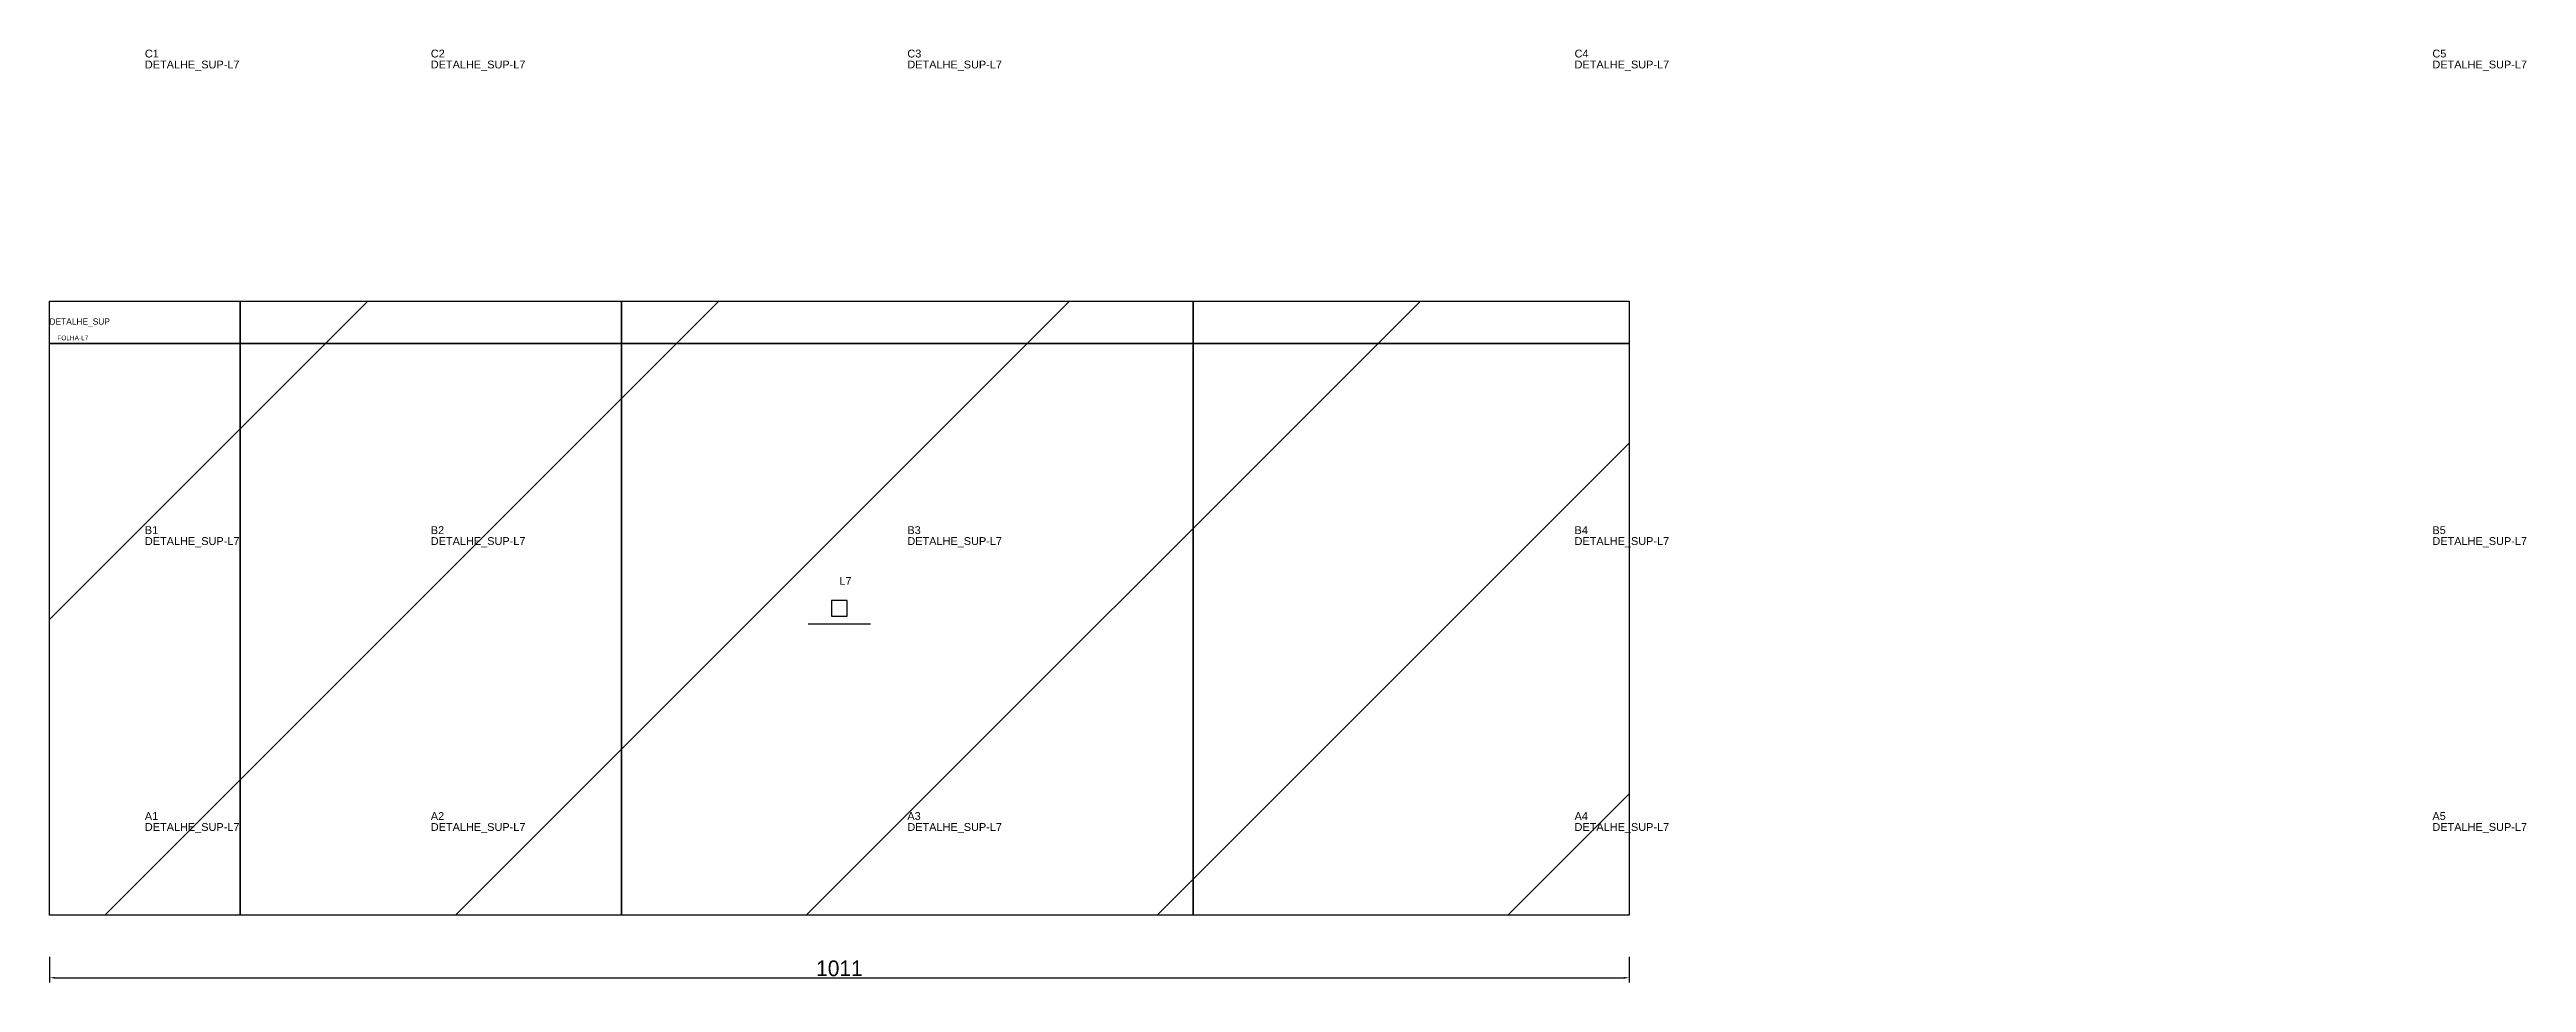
# Model space of a CAD drawing. Header units: metres. Extents: x 222 to 4186, y -234 to 363.
# Drawn here: x 222 to 1807, y -234 to 363 of the extents above; entities that cross this region are included whole.
import ezdxf

# ---------------------------------------------------------------- set-up
doc = ezdxf.new("R2010")
doc.units = ezdxf.units.M
for name, color, linetype in [('3', 3, 'CONTINUOUS'), ('AUX00', 7, 'CONTINUOUS'), ('COTA', 241, 'CONTINUOUS'), ('FOLHA', 255, 'CONTINUOUS'), ('Hachura', 251, 'CONTINUOUS'), ('NOMENCLATURA', 7, 'CONTINUOUS'), ('Nível', 160, 'CONTINUOUS'), ('Painéis', 200, 'CONTINUOUS'), ('Pilares', 5, 'CONTINUOUS'), ('SARR_2.2x7', 40, 'CONTINUOUS')]:
    doc.layers.add(name, color=color, linetype=linetype)
doc.styles.add('ARIAL', font='Arial.ttf')
doc.styles.add('STR_STANDARD', font='arial.ttf')
doc.dimstyles.new('EZ DXF', dxfattribs={"dimtxt": 10, "dimasz": 3.5, "dimexe": 3, "dimexo": 1.5, "dimgap": 1, "dimtad": 1, "dimdec": 1, "dimdsep": 46, "dimcen": 2.5, "dimazin": 3, "dimtfac": 1, "dimtmove": 0, "dimatfit": 3})

msp = doc.modelspace()

# ---------------------------------------------------------------- hatches: boundary and pattern name
at = {"layer": 'Hachura'}
h = msp.add_hatch(dxfattribs=at)
h.set_pattern_fill('ANSI31', scale=50)
h.paths.add_polyline_path([(222.2, 201.5), (1233.199978, 201.5), (1233.199978, -191.5), (222.2, -191.5)])
h = msp.add_hatch(dxfattribs=at)
h.set_pattern_fill('ANSI31', scale=50)
h.paths.add_polyline_path([(222.2, 201.5), (1233.199978, 201.5), (1233.199978, -191.5), (222.2, -191.5)])

# ---------------------------------------------------------------- linework, layer by layer
at = {"layer": '3'}
for points in [[(344.2, -191.5), (344.2, 201.5)], [(344.2, -191.5), (344.2, 201.5)], [(588.2, -191.5), (588.2, 201.5)], [(588.2, -191.5), (588.2, 201.5)], [(954.2, -191.5), (954.2, 201.5)], [(954.2, -191.5), (954.2, 201.5)], [(222.2, 174.5), (1233.199978, 174.5)], [(222.2, 174.5), (1233.199978, 174.5)]]:
    msp.add_lwpolyline(points, close=True, dxfattribs=at)
at = {"layer": 'Painéis', "color": 200}
for p, q in [((222.2, 201.5), (1233.199978, 201.5)), ((222.2, -191.5), (222.2, 201.5)), ((222.2, 201.5), (1233.199978, 201.5)), ((222.2, -191.5), (222.2, 201.5)), ((1233.199978, 201.5), (1233.199978, -191.5)), ((1233.199978, 201.5), (1233.199978, -191.5)), ((1233.199978, -191.5), (222.2, -191.5)), ((1233.199978, -191.5), (222.2, -191.5))]:
    msp.add_line(p, q, dxfattribs=at)
at = {"layer": 'Pilares'}
msp.add_lwpolyline([(722.699989, 0), (732.699989, 0), (732.699989, 10), (722.699989, 10)], close=True, dxfattribs=at)
msp.add_lwpolyline([(722.699989, 0), (732.699989, 0), (732.699989, 10), (722.699989, 10)], close=True, dxfattribs=at)
at = {"layer": 'SARR_2.2x7'}
msp.add_line((707.699989, -5), (747.699989, -5), dxfattribs=at)
msp.add_line((707.699989, -5), (747.699989, -5), dxfattribs=at)

# ---------------------------------------------------------------- texts
at = {"layer": '3', "style": 'STR_STANDARD'}
for s, p in [('C1', (283.2, 357.5)), ('C1', (283.2, 357.5)), ('C2', (466.2, 357.5)), ('C2', (466.2, 357.5)), ('C3', (771.2, 357.5)), ('C3', (771.2, 357.5)), ('C4', (1198.2, 357.5)), ('C4', (1198.2, 357.5)), ('C5', (1747.2, 357.5)), ('C5', (1747.2, 357.5)), ('B1', (283.2, 52.5)), ('B1', (283.2, 52.5)), ('B2', (466.2, 52.5)), ('B2', (466.2, 52.5)), ('B3', (771.2, 52.5)), ('B3', (771.2, 52.5)), ('B4', (1198.2, 52.5)), ('B4', (1198.2, 52.5)), ('B5', (1747.2, 52.5)), ('B5', (1747.2, 52.5)), ('A1', (283.2, -130.5)), ('A1', (283.2, -130.5)), ('A2', (466.2, -130.5)), ('A2', (466.2, -130.5)), ('A3', (771.2, -130.5)), ('A3', (771.2, -130.5)), ('A4', (1198.2, -130.5)), ('A4', (1198.2, -130.5)), ('A5', (1747.2, -130.5)), ('A5', (1747.2, -130.5))]:
    msp.add_text(s, height=5, dxfattribs=at).set_placement(p)
at = {"layer": 'AUX00', "style": 'STR_STANDARD'}
for p in [(283.2, 350.5), (283.2, 350.5), (466.2, 350.5), (466.2, 350.5), (771.2, 350.5), (771.2, 350.5), (1198.2, 350.5), (1198.2, 350.5), (1747.2, 350.5), (1747.2, 350.5), (283.2, 45.5), (283.2, 45.5), (466.2, 45.5), (466.2, 45.5), (771.2, 45.5), (771.2, 45.5), (1198.2, 45.5), (1198.2, 45.5), (1747.2, 45.5), (1747.2, 45.5), (283.2, -137.5), (283.2, -137.5), (466.2, -137.5), (466.2, -137.5), (771.2, -137.5), (771.2, -137.5), (1198.2, -137.5), (1198.2, -137.5), (1747.2, -137.5), (1747.2, -137.5)]:
    msp.add_text('DETALHE_SUP-L7', height=5, dxfattribs=at).set_placement(p)
at = {"layer": 'FOLHA'}
msp.add_text('FOLHA-L7', height=3, dxfattribs=at).set_placement((227.2, 176.5))
msp.add_text('FOLHA-L7', height=3, dxfattribs=at).set_placement((227.2, 176.5))
at = {"layer": 'NOMENCLATURA', "insert": (727.699989, 25), "char_height": 5, "attachment_point": 1, "style": 'ARIAL'}
msp.add_mtext('L7', dxfattribs=at)
msp.add_mtext('L7', dxfattribs=at)
at = {"layer": 'Nível'}
msp.add_text('DETALHE_SUP', height=4, dxfattribs=at).set_placement((222.2, 186.5))
msp.add_text('DETALHE_SUP', height=4, dxfattribs=at).set_placement((222.2, 186.5))

# ---------------------------------------------------------------- dimensions: what is measured, and where the dimension line sits
at = {"layer": 'COTA'}
msp.add_linear_dim(base=(222.2, -231.5), p1=(222.2, -216.5), p2=(1233.199978, -216.5), dimstyle='EZ DXF', dxfattribs=at).render()
msp.add_linear_dim(base=(222.2, -231.5), p1=(222.2, -216.5), p2=(1233.199978, -216.5), dimstyle='EZ DXF', dxfattribs=at).render()

doc.saveas('drawing.dxf')
